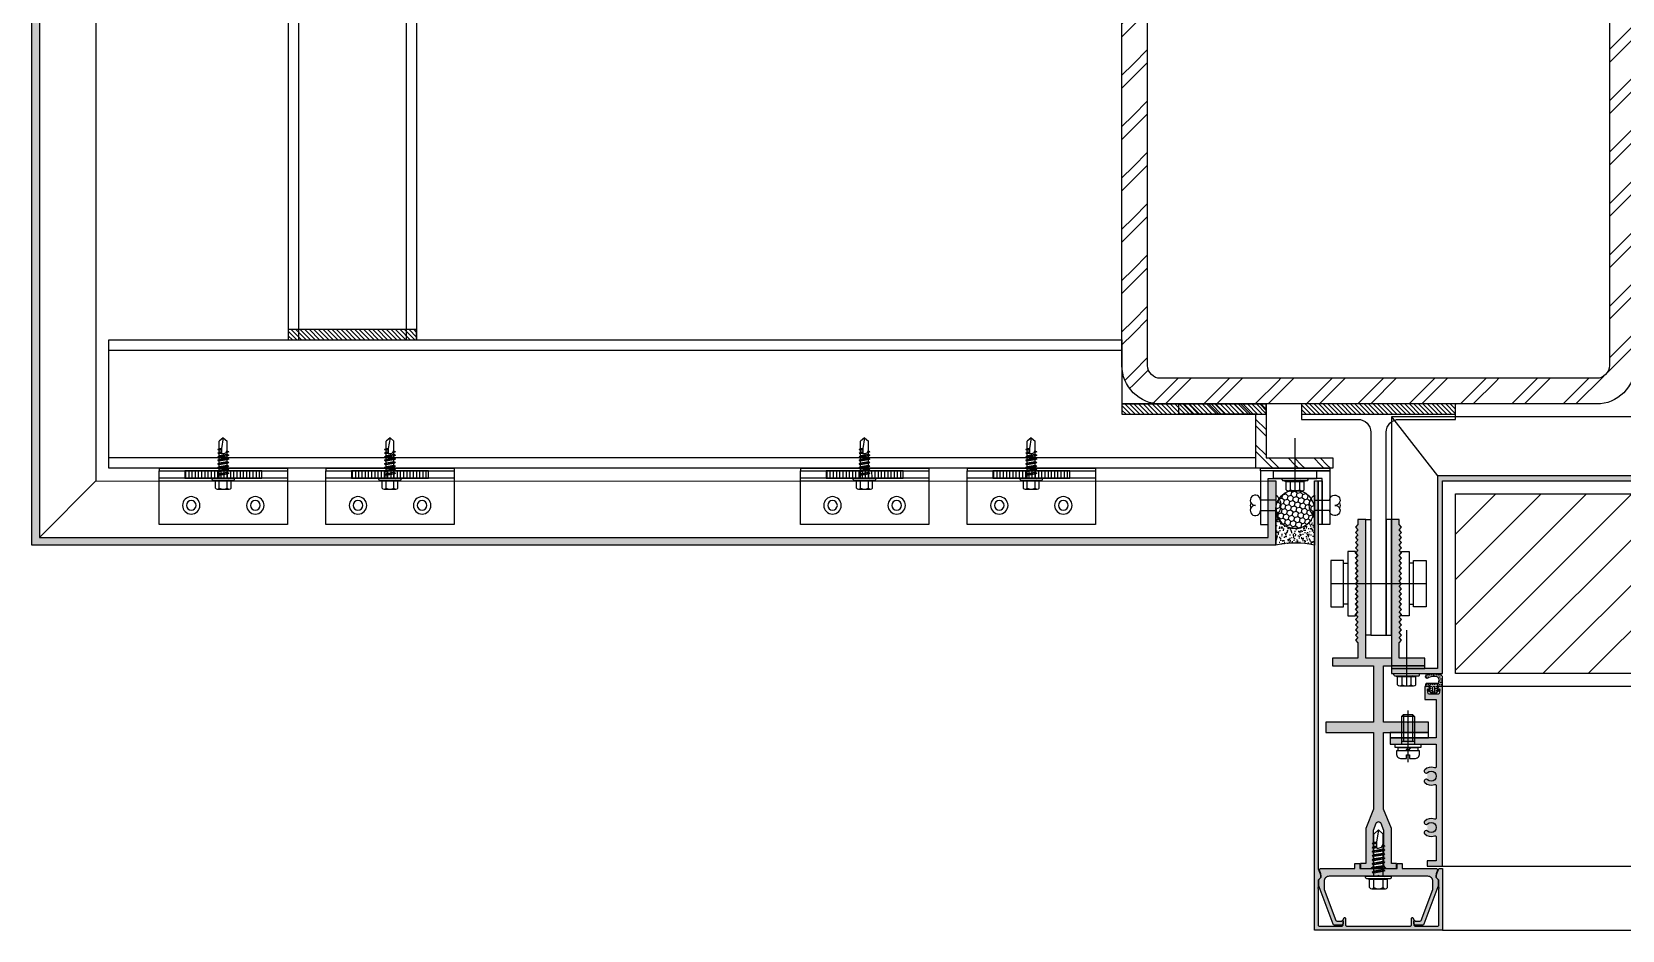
# Model space of a CAD drawing. Header units: millimetres. Extents: x 434053 to 1059003, y -2417481 to 936527.
# Drawn here: x 650861 to 651481, y -2249952 to -2249602 of the extents above; entities that cross this region are included whole.
import ezdxf

# ---------------------------------------------------------------- set-up
doc = ezdxf.new("R2010")
doc.units = ezdxf.units.MM
doc.header["$LTSCALE"] = 1000
doc.header["$MEASUREMENT"] = 0
for name, pattern in [('CENTER', [2, 1.25, -0.25, 0.25, -0.25]), ('CENTER2', [1.125, 0.75, -0.125, 0.125, -0.125]), ('HIDDEN', [9.525, 6.35, -3.175]), ('HIDDEN2', [4.7625, 3.175, -1.5875]), ('HIDDENX2', [19.05, 12.7, -6.35])]:
    doc.linetypes.add(name, pattern=pattern)
doc.layers.get('Defpoints').update_dxf_attribs({"color": 6})
for name, color, linetype in [('ALUM', 1, 'Continuous'), ('ALUM-V', 11, 'Continuous'), ('ELASTOMER', 6, 'Continuous'), ('ELASTOMER-V', 241, 'Continuous'), ('ELASTROMER-V', 241, 'Continuous'), ('EXTRUSION-V', 141, 'Continuous'), ('EXTRUSION1', 4, 'Continuous'), ('EXTRUSION2', 133, 'Continuous'), ('FASTENER', 191, 'Continuous'), ('GRID', 8, 'CENTER'), ('HZHZNEWPLOTLAYER#@$TT', 7, 'Continuous'), ('SFC-ELASTOMER', 6, 'Continuous'), ('SILICONE', 8, 'Continuous'), ('STEEL', 3, 'Continuous'), ('STEEL-V', 71, 'Continuous'), ('WELD', 6, 'Continuous'), ('型材断面填充', 254, 'Continuous'), ('铝板断面填充', 14, 'Continuous')]:
    doc.layers.add(name, color=color, linetype=linetype)

# ---------------------------------------------------------------- blocks, each defined once
blk = doc.blocks.new('*U563')
at = {"linetype": 'ByBlock', "lineweight": -2}
for p, q in [((-4.4, 0.45), (-4.4, 0)), ((4.4, 0), (-4.4, 0)), ((-4.1, 0.75), (-3.1, 1)), ((4.1, 0.75), (-4.1, 0.75)), ((-3.1, 3.85), (-3.1, 1)), ((3.1, 1), (-3.1, 1)), ((2.33, 4.25), (-2.33, 4.25)), ((-2.04, 0.75), (-1.55, 1)), ((-1.55, 3.85), (-1.55, 1)), ((-1.55, 0), (-1.55, -1.59)), ((1.55, 3.85), (1.55, 1)), ((2.15, 0.75), (1.55, 1)), ((1.55, 0), (1.55, -1.09)), ((3.1, 3.85), (3.1, 1)), ((4.1, 0.75), (3.1, 1)), ((4.4, 0.45), (4.4, 0)), ((-2.11, -1.9), (2.11, -1.4)), ((-2.11, -1.9), (-1.55, -1.59)), ((-2.11, -1.9), (-1.55, -2.21)), ((-2.11, -3.3), (2.11, -2.8)), ((-2.11, -3.3), (-1.55, -2.99)), ((-2.11, -3.3), (-1.55, -3.61)), ((-2.11, -4.7), (2.11, -4.2)), ((-2.11, -4.7), (-1.55, -4.39)), ((-2.11, -4.7), (-1.55, -5.01)), ((-1.55, -1.59), (1.55, -1.09)), ((-1.55, -2.21), (1.55, -1.71)), ((-1.55, -2.21), (-1.55, -2.99)), ((-1.55, -2.99), (1.55, -2.49)), ((-1.55, -3.61), (1.55, -3.11)), ((-1.55, -3.61), (-1.55, -4.39)), ((-1.55, -4.39), (1.55, -3.89)), ((-1.55, -5.01), (1.55, -4.51)), ((-1.55, -5.01), (-1.55, -5.79)), ((-1.55, -5.79), (1.55, -5.29)), ((1.55, -0.31), (1.55, -1.09)), ((2.11, -1.4), (1.55, -1.09)), ((2.11, -1.4), (1.55, -1.71)), ((1.55, -1.71), (1.55, -2.49)), ((2.11, -2.8), (1.55, -2.49)), ((2.11, -2.8), (1.55, -3.11)), ((1.55, -3.11), (1.55, -3.89)), ((2.11, -4.2), (1.55, -3.89)), ((2.11, -4.2), (1.55, -4.51)), ((1.55, -4.51), (1.55, -5.29)), ((2.11, -5.6), (1.55, -5.29)), ((-2.11, -6.1), (2.11, -5.6)), ((-2.11, -6.1), (-1.55, -5.79)), ((-2.11, -6.1), (-1.55, -6.41)), ((-2.11, -7.5), (2.11, -7)), ((-2.11, -7.5), (-1.55, -7.19)), ((-2.11, -7.5), (-1.55, -7.81)), ((-2.11, -8.9), (2.11, -8.4)), ((-2.11, -8.9), (-1.55, -8.59)), ((-2.11, -8.9), (-1.55, -9.21)), ((-2.11, -10.3), (-1.55, -9.99)), ((-2.11, -10.3), (-1.14, -10.18)), ((-2.11, -10.3), (-1.55, -10.61)), ((-1.55, -6.41), (1.55, -5.91)), ((-1.55, -6.41), (-1.55, -7.19)), ((-1.55, -7.19), (1.55, -6.69)), ((-1.55, -7.81), (1.55, -7.31)), ((-1.55, -7.81), (-1.55, -8.59)), ((-1.55, -8.59), (1.55, -8.09)), ((-1.55, -9.21), (1.55, -8.71)), ((-1.55, -9.21), (-1.55, -9.99)), ((-1.55, -9.99), (-0.99, -9.89)), ((-1.55, -10.61), (-1.33, -10.57)), ((-1.55, -10.61), (-1.55, -14.4)), ((0.56, -9.64), (1.55, -9.49)), ((0.71, -9.95), (2.11, -9.8)), ((0.71, -10.23), (1.55, -10.11)), ((2.11, -5.6), (1.55, -5.91)), ((1.55, -5.91), (1.55, -6.69)), ((2.11, -7), (1.55, -6.69)), ((2.11, -7), (1.55, -7.31)), ((1.55, -7.31), (1.55, -8.09)), ((2.11, -8.4), (1.55, -8.09)), ((2.11, -8.4), (1.55, -8.71)), ((1.55, -8.71), (1.55, -9.49)), ((2.11, -9.8), (1.55, -9.49)), ((2.11, -9.8), (1.55, -10.11)), ((1.55, -10.11), (1.55, -10.89)), ((0, -15.8), (-1.55, -14.4)), ((0, -15.8), (1.55, -14.4)), ((0.71, -11.01), (1.55, -10.89)), ((0.71, -11.35), (2.11, -11.2)), ((0.71, -11.63), (1.55, -11.51)), ((2.11, -11.2), (1.55, -10.89)), ((2.11, -11.2), (1.55, -11.51)), ((1.55, -11.51), (1.55, -14.4))]:
    blk.add_line(p, q, dxfattribs=at)
blk.add_lwpolyline([(0, -15.8), (0.71, -11.63), (0.71, -9.9, 0.417657), (0.41, -9.6, 0.097062), (-0.99, -9.89), (-1.55, -11)], format="xyb", dxfattribs=at)
for centre, radius, start, end in [((-4.1, 0.45), 0.3, 90, 180), ((-2.33, 3.3), 0.951, 35.4009, 144.5991), ((0, 1.05), 3.2, 61.0594, 118.9406), ((2.33, 3.3), 0.951, 35.4009, 144.5991), ((4.1, 0.45), 0.3, 0, 90)]:
    blk.add_arc(centre, radius, start, end, dxfattribs=at)
blk = doc.blocks.new('rivet6')
at = {"color": 0, "linetype": 'ByBlock'}
blk.add_line((0, 4), (0, -4), dxfattribs=at)
blk.add_lwpolyline([(-6, 2, 2.414214), (-8, 0, 2.414214), (-6, -2)], format="xyb", dxfattribs=at)
at = {"color": 0, "linetype": 'HIDDEN2'}
blk.add_lwpolyline([(0, 2), (-6, 2), (-6, -2), (0, -2)], dxfattribs=at)
at = {"color": 0, "linetype": 'ByBlock'}
for centre, radius, start, end in [((-8, 0), 2, 150, 210), ((-3, 0), 5, 306.8699, 53.1301)]:
    blk.add_arc(centre, radius, start, end, dxfattribs=at)
blk = doc.blocks.new('20230112-LC02')
at = {"layer": 'WELD'}
h = blk.add_hatch(dxfattribs=at)
h.set_pattern_fill('ANSI31', color=256, scale=10, angle=90, style=0)
h.set_pattern_definition([(135, (-28565.7168, 91706.2273), (-0.883883476, -0.883883476), [])])
h.paths.add_polyline_path([(55, 205), (-5, 205), (-5, 201), (55, 201)])
at = {"layer": '型材断面填充', "linetype": 'ByBlock'}
h = blk.add_hatch(color=256, dxfattribs=at)
edge = h.paths.add_edge_path()
edge.add_line((1.53, 23.96), (2.49, 21.33))
edge.add_arc((2.3, 21.26), 0.2, 0, 20, ccw=False)
edge.add_line((2.5, 21.26), (2.5, 20.7))
edge.add_arc((2, 20.7), 0.5, -45, 0, ccw=False)
edge.add_line((2.35, 20.35), (1.56, 19.55))
edge.add_arc((1.7, 19.41), 0.2, 135, 180)
edge.add_line((1.5, 19.41), (1.5, 17.14))
edge.add_arc((1.3, 17.14), 0.2, -28.95502, 0, ccw=False)
edge.add_arc((2.35, 16.56), 1, 151.04498, 208.95502)
edge.add_arc((1.3, 15.98), 0.2, 0, 28.95502, ccw=False)
edge.add_line((1.5, 15.98), (1.5, 2))
edge.add_arc((2, 2), 0.5, 180, 270)
edge.add_line((2, 1.5), (10.67, 1.5))
edge.add_arc((10.67, 2), 0.5, 270, 360)
edge.add_line((11.17, 2), (11.17, 4))
edge.add_line((11.17, 4), (11.67, 5))
edge.add_arc((11.67, 4.5), 0.5, 0, 90, ccw=False)
edge.add_line((12.17, 4.5), (12.17, 2))
edge.add_arc((12.67, 2), 0.5, 180, 270)
edge.add_line((12.67, 1.5), (37.33, 1.5))
edge.add_arc((37.33, 2), 0.5, 270, 360)
edge.add_line((37.83, 2), (37.83, 4.5))
edge.add_arc((38.33, 4.5), 0.5, 90, 180, ccw=False)
edge.add_line((38.33, 5), (38.83, 4))
edge.add_line((38.83, 4), (38.83, 2))
edge.add_arc((39.33, 2), 0.5, 180, 270)
edge.add_line((39.33, 1.5), (48, 1.5))
edge.add_arc((48, 2), 0.5, 270, 360)
edge.add_line((48.5, 2), (48.5, 15.98))
edge.add_arc((48.7, 15.98), 0.2, 151.04498, 180, ccw=False)
edge.add_arc((47.65, 16.56), 1, 331.04498, 388.95502)
edge.add_arc((48.7, 17.14), 0.2, 180, 208.95502, ccw=False)
edge.add_line((48.5, 17.14), (48.5, 19.41))
edge.add_arc((48.3, 19.41), 0.2, 0, 45)
edge.add_line((48.44, 19.55), (47.65, 20.35))
edge.add_arc((48, 20.7), 0.5, 180, 225, ccw=False)
edge.add_line((47.5, 20.7), (47.5, 21.26))
edge.add_arc((47.7, 21.26), 0.2, 160, 180, ccw=False)
edge.add_line((47.51, 21.33), (48.36, 23.67))
edge.add_arc((48.83, 23.5), 0.5, 90, 160, ccw=False)
edge.add_line((48.83, 24), (50, 24))
edge.add_line((50, 24), (50, 0))
edge.add_line((50, 0), (0, 0))
edge.add_line((0, 0), (0, 175))
edge.add_line((0, 175), (1.5, 175))
edge.add_line((1.5, 175), (1.5, 24.14))
edge.add_arc((2, 24.14), 0.5, 180, 200)
h = blk.add_hatch(color=256, dxfattribs=at)
edge = h.paths.add_edge_path()
edge.add_line((32, 24), (32, 26))
edge.add_line((32, 26), (30, 26))
edge.add_line((30, 26), (30, 39.58))
edge.add_line((30, 39.58), (27, 47.08))
edge.add_line((27, 47.08), (27, 77))
edge.add_line((27, 77), (44.5, 77))
edge.add_line((44.5, 77), (44.5, 81))
edge.add_line((44.5, 81), (27, 81))
edge.add_line((27, 81), (27, 103))
edge.add_line((27, 103), (43, 103))
edge.add_line((43, 103), (43, 106))
edge.add_line((43, 106), (33, 106))
edge.add_line((33, 106), (33, 112))
edge.add_line((33, 112), (34, 113))
edge.add_line((34, 113), (33, 114))
edge.add_line((33, 114), (34, 115))
edge.add_line((34, 115), (33, 116))
edge.add_line((33, 116), (34, 117))
edge.add_line((34, 117), (33, 118))
edge.add_line((33, 118), (34, 119))
edge.add_line((34, 119), (33, 120))
edge.add_line((33, 120), (34, 121))
edge.add_line((34, 121), (33, 122))
edge.add_line((33, 122), (34, 123))
edge.add_line((34, 123), (33, 124))
edge.add_line((33, 124), (34, 125))
edge.add_line((34, 125), (33, 126))
edge.add_line((33, 126), (34, 127))
edge.add_line((34, 127), (33, 128))
edge.add_line((33, 128), (34, 129))
edge.add_line((34, 129), (33, 130))
edge.add_line((33, 130), (34, 131))
edge.add_line((34, 131), (33, 132))
edge.add_line((33, 132), (34, 133))
edge.add_line((34, 133), (33, 134))
edge.add_line((33, 134), (34, 135))
edge.add_line((34, 135), (33, 136))
edge.add_line((33, 136), (34, 137))
edge.add_line((34, 137), (33, 138))
edge.add_line((33, 138), (34, 139))
edge.add_line((34, 139), (33, 140))
edge.add_line((33, 140), (34, 141))
edge.add_line((34, 141), (33, 142))
edge.add_line((33, 142), (34, 143))
edge.add_line((34, 143), (33, 144))
edge.add_line((33, 144), (34, 145))
edge.add_line((34, 145), (33, 146))
edge.add_line((33, 146), (34, 147))
edge.add_line((34, 147), (33, 148))
edge.add_line((33, 148), (34, 149))
edge.add_line((34, 149), (33, 150))
edge.add_line((33, 150), (34, 151))
edge.add_line((34, 151), (33, 152))
edge.add_line((33, 152), (34, 153))
edge.add_line((34, 153), (33, 154))
edge.add_line((33, 154), (34, 155))
edge.add_line((34, 155), (33, 156))
edge.add_line((33, 156), (34, 157))
edge.add_line((34, 157), (33, 158))
edge.add_line((33, 158), (33, 160))
edge.add_line((33, 160), (30, 160))
edge.add_line((30, 160), (30, 106))
edge.add_line((30, 106), (20, 106))
edge.add_line((20, 106), (20, 160))
edge.add_line((20, 160), (17, 160))
edge.add_line((17, 160), (17, 158))
edge.add_line((17, 158), (16, 157))
edge.add_line((16, 157), (17, 156))
edge.add_line((17, 156), (16, 155))
edge.add_line((16, 155), (17, 154))
edge.add_line((17, 154), (16, 153))
edge.add_line((16, 153), (17, 152))
edge.add_line((17, 152), (16, 151))
edge.add_line((16, 151), (17, 150))
edge.add_line((17, 150), (16, 149))
edge.add_line((16, 149), (17, 148))
edge.add_line((17, 148), (16, 147))
edge.add_line((16, 147), (17, 146))
edge.add_line((17, 146), (16, 145))
edge.add_line((16, 145), (17, 144))
edge.add_line((17, 144), (16, 143))
edge.add_line((16, 143), (17, 142))
edge.add_line((17, 142), (16, 141))
edge.add_line((16, 141), (17, 140))
edge.add_line((17, 140), (16, 139))
edge.add_line((16, 139), (17, 138))
edge.add_line((17, 138), (16, 137))
edge.add_line((16, 137), (17, 136))
edge.add_line((17, 136), (16, 135))
edge.add_line((16, 135), (17, 134))
edge.add_line((17, 134), (16, 133))
edge.add_line((16, 133), (17, 132))
edge.add_line((17, 132), (16, 131))
edge.add_line((16, 131), (17, 130))
edge.add_line((17, 130), (16, 129))
edge.add_line((16, 129), (17, 128))
edge.add_line((17, 128), (16, 127))
edge.add_line((16, 127), (17, 126))
edge.add_line((17, 126), (16, 125))
edge.add_line((16, 125), (17, 124))
edge.add_line((17, 124), (16, 123))
edge.add_line((16, 123), (17, 122))
edge.add_line((17, 122), (16, 121))
edge.add_line((16, 121), (17, 120))
edge.add_line((17, 120), (16, 119))
edge.add_line((16, 119), (17, 118))
edge.add_line((17, 118), (16, 117))
edge.add_line((16, 117), (17, 116))
edge.add_line((17, 116), (16, 115))
edge.add_line((16, 115), (17, 114))
edge.add_line((17, 114), (16, 113))
edge.add_line((16, 113), (17, 112))
edge.add_line((17, 112), (17, 106))
edge.add_line((17, 106), (7, 106))
edge.add_line((7, 106), (7, 103))
edge.add_line((7, 103), (23, 103))
edge.add_line((23, 103), (23, 81))
edge.add_line((23, 81), (4.5, 81))
edge.add_line((4.5, 81), (4.5, 77))
edge.add_line((4.5, 77), (23, 77))
edge.add_line((23, 77), (23, 47.08))
edge.add_line((23, 47.08), (20, 39.58))
edge.add_line((20, 39.58), (20, 26))
edge.add_line((20, 26), (18, 26))
edge.add_line((18, 26), (18, 24))
edge.add_line((18, 24), (22, 24))
edge.add_line((22, 24), (23, 25))
edge.add_line((23, 25), (23, 39))
edge.add_line((23, 39), (24.07, 41.68))
edge.add_arc((25, 41.31), 1, 21.80141, 158.19859, ccw=False)
edge.add_line((25.93, 41.68), (27, 39))
edge.add_line((27, 39), (27, 25))
edge.add_line((27, 25), (28, 24))
edge.add_line((28, 24), (32, 24))
h = blk.add_hatch(color=256, dxfattribs=at)
edge = h.paths.add_edge_path()
edge.add_arc((39.09, 3.5), 0.263, 0, 180, ccw=False)
edge.add_line((39.35, 3.5), (41.16, 3.5))
edge.add_arc((41.16, 4), 0.5, 270, 339.35597)
edge.add_line((41.63, 3.82), (46.17, 15.86))
edge.add_arc((45.7, 16.04), 0.5, 339.35597, 360)
edge.add_line((46.2, 16.04), (46.2, 19))
edge.add_arc((44.2, 19), 2, 360, 450)
edge.add_line((44.2, 21), (25.3, 21))
edge.add_arc((25, 21), 0.3, 0, 180)
edge.add_line((24.7, 21), (5.8, 21))
edge.add_arc((5.8, 19), 2, 90, 180)
edge.add_line((3.8, 19), (3.8, 16.04))
edge.add_arc((4.3, 16.04), 0.5, 180, 200.64403)
edge.add_line((3.83, 15.86), (8.37, 3.82))
edge.add_arc((8.84, 4), 0.5, 200.64403, 270)
edge.add_line((8.84, 3.5), (10.65, 3.5))
edge.add_arc((10.91, 3.5), 0.263, 0, 180, ccw=False)
edge.add_line((11.17, 3.5), (11.17, 2.5))
edge.add_arc((10.67, 2.5), 0.5, -90, 0, ccw=False)
edge.add_line((10.67, 2), (7.8, 2))
edge.add_arc((7.8, 2.5), 0.5, 200.64403, 270, ccw=False)
edge.add_line((7.33, 2.32), (1.83, 16.91))
edge.add_arc((2.3, 17.09), 0.5, 180, 200.64403, ccw=False)
edge.add_line((1.8, 17.09), (1.8, 19.59))
edge.add_arc((2.3, 19.59), 0.5, 135, 180, ccw=False)
edge.add_line((1.95, 19.94), (2.36, 20.35))
edge.add_arc((2, 20.7), 0.5, 315, 360)
edge.add_line((2.5, 20.7), (2.5, 21.8))
edge.add_arc((2, 21.8), 0.5, 0, 20)
edge.add_line((2.47, 21.97), (1.98, 23.33))
edge.add_arc((2.45, 23.5), 0.5, 90, 200, ccw=False)
edge.add_line((2.45, 24), (15.75, 24))
edge.add_line((15.75, 24), (15.75, 26))
edge.add_line((15.75, 26), (17.75, 26))
edge.add_line((17.75, 26), (17.75, 24))
edge.add_line((17.75, 24), (32.25, 24))
edge.add_line((32.25, 24), (32.25, 26))
edge.add_line((32.25, 26), (34.25, 26))
edge.add_line((34.25, 26), (34.25, 24))
edge.add_line((34.25, 24), (47.56, 24))
edge.add_arc((47.56, 23.5), 0.5, -20, 90, ccw=False)
edge.add_line((48.03, 23.33), (47.53, 21.97))
edge.add_arc((48, 21.8), 0.5, 160, 180)
edge.add_line((47.5, 21.8), (47.5, 20.7))
edge.add_arc((48, 20.7), 0.5, 180, 225)
edge.add_line((47.65, 20.35), (48.05, 19.94))
edge.add_arc((47.7, 19.59), 0.5, 0, 45, ccw=False)
edge.add_line((48.2, 19.59), (48.2, 17.09))
edge.add_arc((47.7, 17.09), 0.5, -20.64403, 0, ccw=False)
edge.add_line((48.17, 16.91), (42.67, 2.32))
edge.add_arc((42.2, 2.5), 0.5, 270, 339.35597, ccw=False)
edge.add_line((42.2, 2), (39.33, 2))
edge.add_arc((39.33, 2.5), 0.5, 180, 270, ccw=False)
edge.add_line((38.83, 2.5), (38.83, 3.5))
at = {"linetype": 'ByBlock'}
for points in [[(1.53, 23.96), (2.49, 21.33, -0.087489), (2.5, 21.26), (2.5, 20.7, -0.198912), (2.35, 20.35), (1.56, 19.55, 0.198912), (1.5, 19.41), (1.5, 17.14, -0.127017), (1.48, 17.04, 0.258199), (1.48, 16.07, -0.127017), (1.5, 15.98), (1.5, 2, 0.414214), (2, 1.5), (10.67, 1.5, 0.414214), (11.17, 2), (11.17, 4), (11.67, 5), (11.67, 5, -0.414214), (12.17, 4.5), (12.17, 2, 0.414214), (12.67, 1.5), (37.33, 1.5, 0.414214), (37.83, 2), (37.83, 4.5, -0.414214), (38.33, 5), (38.83, 4), (38.83, 2, 0.414214), (39.33, 1.5), (48, 1.5, 0.414214), (48.5, 2), (48.5, 15.98, -0.127017), (48.52, 16.07, 0.258199), (48.52, 17.04, -0.127017), (48.5, 17.14), (48.5, 19.41, 0.198912), (48.44, 19.55), (47.65, 20.35, -0.198912), (47.5, 20.7), (47.5, 21.26, -0.087489), (47.51, 21.33), (48.36, 23.67, -0.315299), (48.83, 24), (50, 24), (50, 0), (0, 0), (0, 175), (1.5, 175), (1.5, 24.14, 0.087489)], [(32, 24), (32, 26), (30, 26), (30, 39.58), (27, 47.08), (27, 77), (44.5, 77), (44.5, 81), (27, 81), (27, 103), (43, 103), (43, 106), (33, 106), (33, 112), (34, 113), (33, 114), (34, 115), (33, 116), (34, 117), (33, 118), (34, 119), (33, 120), (34, 121), (33, 122), (34, 123), (33, 124), (34, 125), (33, 126), (34, 127), (33, 128), (34, 129), (33, 130), (34, 131), (33, 132), (34, 133), (33, 134), (34, 135), (33, 136), (34, 137), (33, 138), (34, 139), (33, 140), (34, 141), (33, 142), (34, 143), (33, 144), (34, 145), (33, 146), (34, 147), (33, 148), (34, 149), (33, 150), (34, 151), (33, 152), (34, 153), (33, 154), (34, 155), (33, 156), (34, 157), (33, 158), (33, 160), (30, 160), (30, 106), (20, 106), (20, 160), (17, 160), (17, 158), (16, 157), (17, 156), (16, 155), (17, 154), (16, 153), (17, 152), (16, 151), (17, 150), (16, 149), (17, 148), (16, 147), (17, 146), (16, 145), (17, 144), (16, 143), (17, 142), (16, 141), (17, 140), (16, 139), (17, 138), (16, 137), (17, 136), (16, 135), (17, 134), (16, 133), (17, 132), (16, 131), (17, 130), (16, 129), (17, 128), (16, 127), (17, 126), (16, 125), (17, 124), (16, 123), (17, 122), (16, 121), (17, 120), (16, 119), (17, 118), (16, 117), (17, 116), (16, 115), (17, 114), (16, 113), (17, 112), (17, 106), (7, 106), (7, 103), (23, 103), (23, 81), (4.5, 81), (4.5, 77), (23, 77), (23, 47.08), (20, 39.58), (20, 26), (18, 26), (18, 24), (22, 24), (23, 25), (23, 39), (24.07, 41.68, -0.677033), (25.93, 41.68), (27, 39), (27, 25), (28, 24)]]:
    blk.add_lwpolyline(points, format="xyb", close=True, dxfattribs=at)
at = {"layer": 'Defpoints'}
blk.add_lwpolyline([(55, 205), (-5, 205), (-5, 201), (55, 201)], close=True, dxfattribs=at)
at = {"layer": 'ELASTROMER-V'}
for points in [[(1.5, 175), (3, 175), (3, 158), (1.5, 158)], [(22, 115), (20, 115), (20, 160), (22, 160)], [(30, 160), (28, 160), (28, 115), (30, 115)]]:
    blk.add_lwpolyline(points, close=True, dxfattribs=at)
at = {"layer": 'EXTRUSION2'}
for points in [[(3, 176), (-16, 176), (-16, 179), (6, 179), (6, 158), (3, 158)], [(16, 125), (17, 126), (16, 127), (17, 128), (16, 129), (17, 130), (16, 131), (17, 132), (16, 133), (17, 134), (16, 135), (17, 136), (16, 137), (17, 138), (16, 139), (17, 140), (16, 141), (17, 142), (16, 143), (17, 144), (16, 145), (17, 146), (16, 147), (16, 147.5), (13, 147.5), (13, 122.5), (16, 122.5), (16, 123), (17, 124)], [(34, 125), (33, 126), (34, 127), (33, 128), (34, 129), (33, 130), (34, 131), (33, 132), (34, 133), (33, 134), (34, 135), (33, 136), (34, 137), (33, 138), (34, 139), (33, 140), (34, 141), (33, 142), (34, 143), (33, 144), (34, 145), (33, 146), (34, 147), (34, 147.5), (37, 147.5), (37, 122.5), (34, 122.5), (34, 123), (33, 124)]]:
    blk.add_lwpolyline(points, close=True, dxfattribs=at)
blk.add_lwpolyline([(38.83, 3.5, -1), (39.35, 3.5), (41.16, 3.5, 0.312212), (41.63, 3.82), (46.17, 15.86, 0.090321), (46.2, 16.04), (46.2, 19, 0.414214), (44.2, 21), (25.3, 21, 1), (24.7, 21), (5.8, 21, 0.414214), (3.8, 19), (3.8, 16.04, 0.090321), (3.83, 15.86), (8.37, 3.82, 0.312212), (8.84, 3.5), (10.65, 3.5, -1), (11.17, 3.5), (11.17, 2.5, -0.414214), (10.67, 2), (7.8, 2, -0.312212), (7.33, 2.32), (1.83, 16.91, -0.090321), (1.8, 17.09), (1.8, 19.59, -0.198912), (1.95, 19.94), (2.36, 20.35, 0.198912), (2.5, 20.7), (2.5, 21.8, 0.087489), (2.47, 21.97), (1.98, 23.33, -0.520567), (2.45, 24), (15.75, 24), (15.75, 26), (17.75, 26), (17.75, 24), (32.25, 24), (32.25, 26), (34.25, 26), (34.25, 24), (47.56, 24, -0.520567), (48.03, 23.33), (47.53, 21.97, 0.087489), (47.5, 21.8), (47.5, 20.7, 0.198912), (47.65, 20.35), (48.05, 19.94, -0.198912), (48.2, 19.59), (48.2, 17.09, -0.090321), (48.17, 16.91), (42.67, 2.32, -0.312212), (42.2, 2), (39.33, 2, -0.414214), (38.83, 2.5)], format="xyb", close=True, dxfattribs=at)
at = {"layer": 'FASTENER'}
for points in [[(11.4, 144), (6.4, 144), (6.4, 126), (11.4, 126)], [(13, 143), (13, 127), (11.4, 127), (11.4, 143)], [(37, 143), (37, 127), (38.6, 127), (38.6, 143)], [(38.6, 144), (43.6, 144), (43.6, 126), (38.6, 126)]]:
    blk.add_lwpolyline(points, close=True, dxfattribs=at)
at = {"layer": 'GRID'}
blk.add_line((43.6, 135), (6.4, 135), dxfattribs=at)
at = {"layer": 'STEEL-V'}
blk.add_lwpolyline([(28, 115), (28, 194, -0.414214), (33, 199), (55, 199), (55, 205), (-5, 205), (-5, 199), (17, 199, -0.414214), (22, 194), (22, 115)], format="xyb", close=True, dxfattribs=at)
at = {"layer": 'FASTENER', "xscale": -1, "rotation": 0.0009909478289937823}
blk.add_blockref('rivet6', (0, 165.5), dxfattribs=at)
at = {"layer": 'FASTENER', "xscale": 1.142857142857143, "yscale": 1.142857142857143, "zscale": 1.142857142857143, "rotation": 180.0000444470043}
blk.add_blockref('*U563', (25, 21), dxfattribs=at)
blk = doc.blocks.new('JT05373')
at = {"layer": 'ELASTOMER-V'}
h = blk.add_hatch(dxfattribs=at)
h.set_pattern_fill('DOTS', color=256, scale=12, style=0)
edge = h.paths.add_edge_path()
edge.add_arc((-0.08, -0.71), 6.19, 258.39414, 288.69023)
edge.add_arc((2.53, -6.88), 0.692, -69.61765, 153.41461, ccw=False)
edge.add_arc((-0.08, -0.71), 7.39, 249.68995, 292.62268, ccw=False)
edge.add_arc((-2.3, -6.7), 1, 180, 249.68995, ccw=False)
edge.add_line((-3.3, -6.7), (-3.3, -3.5))
edge.add_arc((-2.9, -3.5), 0.4, 90, 180, ccw=False)
edge.add_line((-2.9, -3.1), (-2.02, -3.1))
edge.add_arc((-2.02, -3.4), 0.3, 44.99992, 90, ccw=False)
edge.add_line((-1.81, -3.19), (-1.76, -3.24))
edge.add_arc((-1.62, -3.1), 0.2, 224.99992, 270)
edge.add_line((-1.62, -3.3), (-1.6, -3.3))
edge.add_arc((-1.6, -3.1), 0.2, 270, 360)
edge.add_line((-1.4, -3.1), (-1.4, -2))
edge.add_arc((-1.6, -2), 0.2, 360, 450)
edge.add_line((-1.6, -1.8), (-1.7, -1.8))
edge.add_arc((-1.7, -1.5), 0.3, 130.00019, 270, ccw=False)
edge.add_line((-1.89, -1.27), (-0.7, -0.27))
edge.add_arc((-0.51, -0.5), 0.3, 90, 130.00019, ccw=False)
edge.add_line((-0.51, -0.2), (0, -0.2))
edge.add_line((0, -0.2), (0.51, -0.2))
edge.add_arc((0.51, -0.5), 0.3, 49.99981, 90, ccw=False)
edge.add_line((0.7, -0.27), (1.89, -1.27))
edge.add_arc((1.7, -1.5), 0.3, -90, 49.99981, ccw=False)
edge.add_line((1.7, -1.8), (1.6, -1.8))
edge.add_arc((1.6, -2), 0.2, 90, 180)
edge.add_line((1.4, -2), (1.4, -3.1))
edge.add_arc((1.6, -3.1), 0.2, 180, 270)
edge.add_line((1.6, -3.3), (1.62, -3.3))
edge.add_arc((1.62, -3.1), 0.2, 270, 315.00008)
edge.add_line((1.76, -3.24), (1.81, -3.19))
edge.add_arc((2.02, -3.4), 0.3, 90, 135.00008, ccw=False)
edge.add_line((2.02, -3.1), (3, -3.1))
edge.add_line((3, -3.1), (3, -4))
edge.add_arc((2.65, -4), 0.35, -90, 0, ccw=False)
edge.add_line((2.65, -4.35), (-1.59, -4.35))
edge.add_line((-1.59, -4.35), (-1.99, -4.35))
edge.add_arc((-1.99, -4.56), 0.205, 91.85486, 270.43185)
edge.add_line((-1.99, -4.76), (-2.11, -5.64))
edge.add_arc((-1.12, -5.79), 1, 171.21053, 258.39414)
edge = h.paths.add_edge_path(flags=16)
edge.add_arc((0, -2.6), 0.5, 180, 360)
edge.add_line((0.5, -2.6), (0.5, -1.3))
edge.add_arc((0, -1.3), 0.5, 0, 180)
edge.add_line((-0.5, -1.3), (-0.5, -2.6))
at = {"color": 0, "linetype": 'ByBlock'}
for points in [[(-1.32, -6.77, 0.132967), (1.91, -6.57, -1.469141), (2.77, -7.53, -0.189552), (-2.64, -7.64, -0.313812), (-3.3, -6.7), (-3.3, -3.5, -0.414214), (-2.9, -3.1), (-2.02, -3.1, -0.198913), (-1.81, -3.19), (-1.76, -3.24, 0.198913), (-1.62, -3.3), (-1.6, -3.3, 0.414214), (-1.4, -3.1), (-1.4, -2, 0.414214), (-1.6, -1.8), (-1.7, -1.8, -0.700206), (-1.89, -1.27), (-0.7, -0.27, -0.176328), (-0.51, -0.2), (0, -0.2), (0.51, -0.2, -0.176328), (0.7, -0.27), (1.89, -1.27, -0.700206), (1.7, -1.8), (1.6, -1.8, 0.414214), (1.4, -2), (1.4, -3.1, 0.414214), (1.6, -3.3), (1.62, -3.3, 0.198913), (1.76, -3.24), (1.81, -3.19, -0.198913), (2.02, -3.1), (3, -3.1), (3, -4, -0.414214), (2.65, -4.35), (-1.59, -4.35), (-1.99, -4.35, 0.987658), (-1.99, -4.76), (-2.11, -5.64, 0.399889)], [(-0.5, -2.6, 1), (0.5, -2.6), (0.5, -1.3, 1), (-0.5, -1.3)]]:
    blk.add_lwpolyline(points, format="xyb", close=True, dxfattribs=at)
blk = doc.blocks.new('*U554')
at = {"color": 0, "linetype": 'HIDDEN2'}
for p, q in [((-2.5, 10.81), (-1.8, 11.51)), ((-2.5, 10.81), (-2.5, 0)), ((-2.5, 10.81), (2.5, 10.81)), ((1.8, 11.51), (-1.8, 11.51)), ((-1.8, 11.51), (-1.8, 1)), ((1.8, 11.51), (2.5, 10.81)), ((1.8, 11.51), (1.8, 1)), ((2.5, 10.81), (2.5, 0)), ((-2.5, 1), (2.5, 1))]:
    blk.add_line(p, q, dxfattribs=at)
at = {"color": 0, "linetype": 'ByBlock'}
for p, q in [((-0.97, -1.33), (0, -2.67)), ((0, -1.33), (0.97, -2.67))]:
    blk.add_line(p, q, dxfattribs=at)
for points in [[(-5, -1.33), (5, -1.33), (5, 0), (-5, 0), (-5, -1.33)], [(-3.88, -2.67), (3.88, -2.67), (3.88, -1.33), (-3.88, -1.33), (-3.88, -2.67)]]:
    blk.add_lwpolyline(points, dxfattribs=at)
blk.add_lwpolyline([(-0.56, -4.17), (-0.56, -5.67), (-2.5, -5.67, -0.414214), (-4.5, -3.67), (-4.5, -2.67), (4.5, -2.67), (4.5, -3.67, -0.414214), (2.5, -5.67), (0.56, -5.67), (0.56, -4.17)], format="xyb", close=True, dxfattribs=at)
at = {"layer": 'GRID', "color": 9, "linetype": 'CENTER2', "ltscale": 0.5}
for p, q in [((0, -7.07), (0, 13.1)), ((0.35, 8.51), (-0.35, 8.51))]:
    blk.add_line(p, q, dxfattribs=at)
blk = doc.blocks.new('20230112-LC03')
at = {"layer": '型材断面填充', "linetype": 'ByBlock'}
h = blk.add_hatch(color=256, dxfattribs=at)
edge = h.paths.add_edge_path()
edge.add_line((-6.85, 36.36), (-6.76, 36.3))
edge.add_arc((-6.41, 36.91), 0.7, 240, 314.97389)
edge.add_arc((-4.5, 35), 2, -134.97389, 134.97389, ccw=False)
edge.add_arc((-6.41, 33.09), 0.7, 45.02611, 120)
edge.add_line((-6.76, 33.7), (-6.85, 33.64))
edge.add_arc((-6.5, 33.04), 0.7, 120, 224.47751)
edge.add_arc((-4.5, 35), 3.5, 224.47751, 292.02431)
edge.add_arc((-3, 31.29), 0.5, 0, 112.02431, ccw=False)
edge.add_line((-2.5, 31.29), (-2.5, 18.71))
edge.add_arc((-3, 18.71), 0.5, -112.02431, 0, ccw=False)
edge.add_arc((-4.5, 15), 3.5, 67.97569, 135.52249)
edge.add_arc((-6.5, 16.96), 0.7, 135.52249, 240)
edge.add_line((-6.85, 16.36), (-6.76, 16.3))
edge.add_arc((-6.41, 16.91), 0.7, 240, 314.97389)
edge.add_arc((-4.5, 15), 2, -134.97389, 134.97389, ccw=False)
edge.add_arc((-6.41, 13.09), 0.7, 45.02611, 120)
edge.add_line((-6.76, 13.7), (-6.85, 13.64))
edge.add_arc((-6.5, 13.04), 0.7, 120, 224.47751)
edge.add_arc((-4.5, 15), 3.5, 224.47751, 292.02431)
edge.add_arc((-3, 11.29), 0.5, 0, 112.02431, ccw=False)
edge.add_line((-2.5, 11.29), (-2.5, 2))
edge.add_line((-2.5, 2), (-6, 2))
edge.add_line((-6, 2), (-6, 0))
edge.add_line((-6, 0), (0, 0))
edge.add_line((0, 0), (0, 70))
edge.add_line((0, 70), (-1.38, 70))
edge.add_arc((-1.38, 69.7), 0.3, 90, 135)
edge.add_line((-1.59, 69.91), (-1.91, 69.59))
edge.add_arc((-1.7, 69.38), 0.3, 135, 180)
edge.add_arc((-1.71, 69.3), 0.3, 165.34594, 271.86411)
edge.add_line((-1.7, 69), (-1.4, 69))
edge.add_arc((-1.4, 68.7), 0.3, -10, 90, ccw=False)
edge.add_line((-1.1, 68.65), (-1.37, 67.15))
edge.add_arc((-1.66, 67.2), 0.3, 270, 350, ccw=False)
edge.add_line((-1.66, 66.9), (-5.34, 66.9))
edge.add_arc((-5.34, 67.2), 0.3, 190, 270, ccw=False)
edge.add_line((-5.63, 67.15), (-5.9, 68.65))
edge.add_arc((-5.6, 68.7), 0.3, 90, 190, ccw=False)
edge.add_line((-5.6, 69), (-5.3, 69))
edge.add_arc((-5.3, 69.3), 0.3, 270, 360)
edge.add_arc((-5.29, 69.37), 0.3, 346.86605, 407.08221)
edge.add_line((-5.09, 69.59), (-5.41, 69.91))
edge.add_arc((-5.62, 69.7), 0.3, 45, 90)
edge.add_line((-5.62, 70), (-7, 70))
edge.add_line((-7, 70), (-7, 64.9))
edge.add_line((-7, 64.9), (-2.5, 64.9))
edge.add_line((-2.5, 64.9), (-2.5, 50))
edge.add_line((-2.5, 50), (-20.5, 50))
edge.add_line((-20.5, 50), (-20.5, 47.5))
edge.add_line((-20.5, 47.5), (-2.5, 47.5))
edge.add_line((-2.5, 47.5), (-2.5, 38.71))
edge.add_arc((-3, 38.71), 0.5, -112.02431, 0, ccw=False)
edge.add_arc((-4.5, 35), 3.5, 67.97569, 135.52249)
edge.add_arc((-6.5, 36.96), 0.7, 135.52249, 240)
at = {"linetype": 'ByBlock'}
blk.add_lwpolyline([(-6.85, 36.36), (-6.76, 36.3, 0.339327), (-5.91, 36.41, -2.412658), (-5.91, 33.59, 0.339327), (-6.76, 33.7), (-6.85, 33.64, 0.490314), (-7, 32.55, 0.30357), (-3.19, 31.76, -0.531846), (-2.5, 31.29), (-2.5, 18.71, -0.531846), (-3.19, 18.24, 0.30357), (-7, 17.45, 0.490314), (-6.85, 16.36), (-6.76, 16.3, 0.339327), (-5.91, 16.41, -2.412658), (-5.91, 13.59, 0.339327), (-6.76, 13.7), (-6.85, 13.64, 0.490314), (-7, 12.55, 0.30357), (-3.19, 11.76, -0.531846), (-2.5, 11.29), (-2.5, 2), (-6, 2), (-6, 0), (0, 0), (0, 70), (-1.38, 70, 0.198912), (-1.59, 69.91), (-1.91, 69.59, 0.198912), (-2, 69.38, 0.501408), (-1.7, 69), (-1.4, 69, -0.466308), (-1.1, 68.65), (-1.37, 67.15, -0.36397), (-1.66, 66.9), (-5.34, 66.9, -0.36397), (-5.63, 67.15), (-5.9, 68.65, -0.466308), (-5.6, 69), (-5.3, 69, 0.414214), (-5, 69.3, 0.26896), (-5.09, 69.59), (-5.41, 69.91, 0.198912), (-5.62, 70), (-7, 70), (-7, 64.9), (-2.5, 64.9), (-2.5, 50), (-20.5, 50), (-20.5, 47.5), (-2.5, 47.5), (-2.5, 38.71, -0.531846), (-3.19, 38.24, 0.30357), (-7, 37.45, 0.490314)], format="xyb", close=True, dxfattribs=at)
at = {"layer": 'ELASTROMER-V'}
blk.add_lwpolyline([(-5.5, 52), (-20.5, 52), (-20.5, 50), (-5.5, 50)], close=True, dxfattribs=at)
at = {"layer": 'FASTENER', "xscale": -1}
blk.add_blockref('*U554', (-13.5, 47.5), dxfattribs=at)
at = {"layer": 'SFC-ELASTOMER', "extrusion": (0, 0, -1), "xscale": -1, "zscale": -1, "rotation": 180}
blk.add_blockref('JT05373', (3.5, 66.9), dxfattribs=at)
blk = doc.blocks.new('*U522')
at = {"linetype": 'ByBlock', "lineweight": -2}
for p, q in [((-5.03, 0.51), (-5.03, 0)), ((5.03, 0), (-5.03, 0)), ((-4.69, 0.86), (-3.54, 1.14)), ((4.69, 0.86), (-4.69, 0.86)), ((-3.54, 4.4), (-3.54, 1.14)), ((3.54, 1.14), (-3.54, 1.14)), ((2.66, 4.86), (-2.66, 4.86)), ((-2.33, 0.86), (-1.77, 1.14)), ((-1.77, 4.4), (-1.77, 1.14)), ((1.77, 4.4), (1.77, 1.14)), ((2.46, 0.86), (1.77, 1.14)), ((3.54, 4.4), (3.54, 1.14)), ((4.69, 0.86), (3.54, 1.14)), ((5.03, 0.51), (5.03, 0))]:
    blk.add_line(p, q, dxfattribs=at)
for centre, radius, start, end in [((-4.69, 0.51), 0.343, 90, 180), ((-2.66, 3.77), 1.09, 35.40086, 144.59914), ((0, 1.2), 3.66, 61.05941, 118.94059), ((2.66, 3.77), 1.09, 35.40086, 144.59914), ((4.69, 0.51), 0.343, 0, 90)]:
    blk.add_arc(centre, radius, start, end, dxfattribs=at)
at = {"layer": 'GRID', "ltscale": 0.5}
blk.add_line((0, 4.86), (0, -16.88), dxfattribs=at)
blk = doc.blocks.new('*U521')
at = {"linetype": 'ByBlock', "lineweight": -2}
for p, q in [((-5.03, 0.51), (-5.03, 0)), ((5.03, 0), (-5.03, 0)), ((-4.69, 0.86), (-3.54, 1.14)), ((4.69, 0.86), (-4.69, 0.86)), ((-3.54, 4.4), (-3.54, 1.14)), ((3.54, 1.14), (-3.54, 1.14)), ((2.66, 4.86), (-2.66, 4.86)), ((-2.33, 0.86), (-1.77, 1.14)), ((-1.77, 4.4), (-1.77, 1.14)), ((1.77, 4.4), (1.77, 1.14)), ((2.46, 0.86), (1.77, 1.14)), ((3.54, 4.4), (3.54, 1.14)), ((4.69, 0.86), (3.54, 1.14)), ((5.03, 0.51), (5.03, 0))]:
    blk.add_line(p, q, dxfattribs=at)
for centre, radius, start, end in [((-4.69, 0.51), 0.343, 90, 180), ((-2.66, 3.77), 1.09, 35.40086, 144.59914), ((0, 1.2), 3.66, 61.05941, 118.94059), ((2.66, 3.77), 1.09, 35.40086, 144.59914), ((4.69, 0.51), 0.343, 0, 90)]:
    blk.add_arc(centre, radius, start, end, dxfattribs=at)
at = {"layer": 'GRID', "ltscale": 0.5}
blk.add_line((0, 4.86), (0, -15.63), dxfattribs=at)
blk = doc.blocks.new('*U562')
at = {"layer": 'EXTRUSION1', "linetype": 'HIDDEN'}
h = blk.add_hatch(dxfattribs=at)
h.set_pattern_fill('ANSI31', color=8, scale=10, angle=45, style=0)
h.set_pattern_definition([(90, (-29149.7971, 32516.8571), (-1.25, 2e-16), [])])
h.paths.add_polyline_path([(40.01, 18.07), (10.01, 18.07), (9.99, 21), (39.99, 21)])
h = blk.add_hatch(dxfattribs=at)
h.set_pattern_fill('ANSI31', color=8, scale=10, angle=45, style=0)
h.set_pattern_definition([(90, (-29149.7971, 32581.8571), (-1.25, 2e-16), [])])
h.paths.add_polyline_path([(105.01, 18.07), (75.01, 18.07), (75, 21), (105, 21)])
blk.add_line((0, 18.07), (50, 18.07))
at = {"linetype": 'HIDDEN'}
for p, q in [((65, 18.07), (115, 18.07)), ((65, 17), (115, 17))]:
    blk.add_line(p, q, dxfattribs=at)
for points in [[(0, 21), (0, 17)], [(50, 17), (50, 21), (0, 21)], [(65, 21), (65, 0), (115, 0), (115, 21), (65, 21)]]:
    blk.add_lwpolyline(points)
blk.add_lwpolyline([(0, 17), (0, 0), (50, 0), (50, 17)], dxfattribs=at)
at = {"layer": 'ELASTOMER-V', "linetype": 'HIDDEN'}
for p, q in [((0, 22), (0, 21)), ((50, 22), (0, 22)), ((50, 22), (50, 21)), ((65, 22), (65, 21)), ((115, 22), (65, 22)), ((115, 22), (115, 21))]:
    blk.add_line(p, q, dxfattribs=at)
at = {"layer": 'EXTRUSION1', "color": 8, "linetype": 'HIDDEN'}
for points in [[(40.01, 18.07), (10.01, 18.07), (9.99, 21), (39.99, 21)], [(105.01, 18.07), (75.01, 18.07), (75, 21), (105, 21)]]:
    blk.add_lwpolyline(points, close=True, dxfattribs=at)
at = {"layer": 'FASTENER'}
for centre, radius in [((12.5, 7.5), 3.41), ((12.5, 7.5), 1.88), ((37.5, 7.5), 3.41), ((37.5, 7.5), 1.88), ((77.5, 7.5), 3.41), ((77.5, 7.5), 1.88), ((102.5, 7.5), 3.41), ((102.5, 7.5), 1.88)]:
    blk.add_circle(centre, radius, dxfattribs=at)
at = {"layer": 'FASTENER', "xscale": -1, "rotation": 179.9999555529958}
for p in [(25.01, 18.07), (90, 18.07)]:
    blk.add_blockref('*U563', p, dxfattribs=at)
blk = doc.blocks.new('A$C5B83370A')
at = {"linetype": 'HIDDENX2'}
h = blk.add_hatch(dxfattribs=at)
h.set_pattern_fill('ANSI31', scale=100, style=0)
h.set_pattern_definition([(45, (-77703.528, 60033.225), (-8.8388348, 8.8388348), [])])
h.paths.add_polyline_path([(2117.42, -530), (2117.42, -600), (555, -600), (555, -530)])
at = {"layer": 'ELASTOMER-V'}
h = blk.add_hatch(dxfattribs=at)
h.set_pattern_fill('HONEY', color=256, scale=10, angle=17.18331, style=0)
h.set_pattern_definition([(17.183306, (-1957.7521, 1774.4641), (1.47149637, 1.58814308), [1.25, -2.5]), (137.183306, (-1957.7521, 1774.4641), (-2.11112044, 0.4802817), [1.25, -2.5]), (77.183306, (-1957.7521, 1774.4641), (-0.63962407, 2.06842478), [-2.5, 1.25])])
edge = h.paths.add_edge_path()
edge.add_ellipse((492.5, -536.03), major_axis=(5.3, 5.3), ratio=1, start_angle=0, end_angle=360)
at = {"layer": 'SILICONE'}
h = blk.add_hatch(dxfattribs=at)
h.set_pattern_fill('AR-SAND', color=256, angle=-72.81669, style=0)
h.set_pattern_definition([(324.683306, (-1957.7521, 1776.4641), (1.8222089, 0.6294226), [0, -1.52, 0, -1.7, 0, -1.625]), (294.68331, (-1957.752, 1776.4641), (3.2190227, -0.857036), [0, -0.82, 0, -1.37, 0, -0.525]), (254.683306, (-1958.1155, 1777.6392), (0.9254165, -2.9734687), [0, -0.5, 0, -1.8, 0, -2.35]), (244.68331, (-1958.1155, 1777.6392), (1.7265991, -2.6126552), [0, -0.25, 0, -1.18, 0, -1.35])])
edge = h.paths.add_edge_path()
edge.add_line((500, -536.03), (500, -550))
edge.add_arc((492.5, -585.03), 35.82, 77.91473, 102.08527)
edge.add_line((485, -550), (485, -549.5))
edge.add_line((485, -549.5), (485, -536.17))
edge.add_arc((492.5, -536.03), 7.5, 181.0837, 359.98081)
at = {"layer": 'STEEL-V', "linetype": 'ByBlock'}
h = blk.add_hatch(dxfattribs=at)
h.set_pattern_fill('GEOL7', color=256, scale=40, angle=90, style=0, pattern_type=2)
h.set_pattern_definition([(225, (-20545.625, 75479.46), (-3e-15, -20.0026366), [40]), (225, (-20545.625, 75484.46), (-3e-15, -20.0026366), [40])])
edge = h.paths.add_edge_path(flags=16)
edge.add_line((440, -255), (610, -255))
edge.add_arc((610, -260), 5, 0, 90, ccw=False)
edge.add_line((615, -260), (615, -480))
edge.add_arc((610, -480), 5, -90, 0, ccw=False)
edge.add_line((610, -485), (440, -485))
edge.add_arc((440, -480), 5, 180, 270, ccw=False)
edge.add_line((435, -480), (435, -260))
edge.add_arc((440, -260), 5, 90, 180, ccw=False)
edge = h.paths.add_edge_path()
edge.add_line((440, -245), (610, -245))
edge.add_arc((610, -260), 15, 0, 90, ccw=False)
edge.add_line((625, -260), (625, -480))
edge.add_arc((610, -480), 15, -90, 0, ccw=False)
edge.add_line((610, -495), (440, -495))
edge.add_arc((440, -480), 15, 180, 270, ccw=False)
edge.add_line((425, -480), (425, -260))
edge.add_arc((440, -260), 15, 90, 180, ccw=False)
h = blk.add_hatch(dxfattribs=at)
h.set_pattern_fill('GEOL7', color=256, scale=20, angle=180, style=0, pattern_type=2)
h.set_pattern_definition([(315, (-20545.625, 75479.4595), (10.0013183, -2e-15), [20]), (315, (-20548.125, 75479.4595), (10.0013183, -2e-15), [20])])
h.paths.add_polyline_path([(447.22, -495), (481.22, -495), (481.22, -516), (507.22, -516), (507.22, -520), (477.22, -520), (477.22, -499), (447.22, -499)])
at = {"layer": 'WELD'}
h = blk.add_hatch(dxfattribs=at)
h.set_pattern_fill('ANSI31', color=256, scale=10, angle=90, style=0)
h.set_pattern_definition([(135, (-28460.7167, 91035.2235), (-0.883883476, -0.883883476), [])])
h.paths.add_polyline_path([(150, -466.01), (100, -466.01), (100, -470), (150, -470)])
h = blk.add_hatch(dxfattribs=at)
h.set_pattern_fill('ANSI31', color=256, scale=10, angle=90, style=0)
h.set_pattern_definition([(135, (-28135.7175, 91006.2273), (-0.883883476, -0.883883476), [])])
h.paths.add_polyline_path([(481.22, -495), (425, -495), (425, -499), (481.22, -499)])
at = {"layer": '铝板断面填充', "linetype": 'ByBlock'}
for points in [[(485, -525), (485, -550), (0, -550), (0, -300), (70, -300), (70, -265), (95, -265), (95, -268), (73, -268), (73, -303), (3, -303), (3, -547), (482, -547), (482, -525)], [(790.5, -500), (790.5, -523), (548, -523), (548, -598), (530, -598), (530, -600), (550, -600), (550, -525), (792.5, -525), (792.5, -500)]]:
    blk.add_hatch(color=14, dxfattribs=at).paths.add_polyline_path(points)
at = {"linetype": 'HIDDENX2'}
blk.add_lwpolyline([(2117.42, -600), (555, -600), (555, -530), (2117.42, -530)], dxfattribs=at)
at = {"layer": 'ALUM'}
blk.add_lwpolyline([(485, -525), (485, -550), (0, -550), (0, -300), (70, -300), (70, -265), (95, -265), (95, -268), (73, -268), (73, -303), (3, -303), (3, -547), (482, -547), (482, -525), (485, -525)], dxfattribs=at)
at = {"layer": 'ALUM', "linetype": 'ByBlock'}
blk.add_lwpolyline([(790.5, -500), (790.5, -523), (548, -523), (548, -598), (530, -598), (530, -600), (550, -600), (550, -525), (792.5, -525), (792.5, -500)], close=True, dxfattribs=at)
at = {"layer": 'ALUM-V'}
for p, q in [((530, -500), (548, -523)), ((25, -525), (3, -547))]:
    blk.add_line(p, q, dxfattribs=at)
for points in [[(95, -268), (95, -325), (25, -325), (25, -525), (482, -525.02)], [(790.5, -500), (530, -500), (530, -598)]]:
    blk.add_lwpolyline(points, dxfattribs=at)
at = {"layer": 'Defpoints'}
for points in [[(150, -466.01), (100, -466.01), (100, -470), (150, -470)], [(481.22, -495), (425, -495), (425, -499), (481.22, -499)]]:
    blk.add_lwpolyline(points, close=True, dxfattribs=at)
at = {"layer": 'ELASTOMER'}
blk.add_ellipse((492.5, -536.03), major_axis=(5.3, 5.3), ratio=1, start_param=2.356194490188446, end_param=8.639379797368033, dxfattribs=at)
at = {"layer": 'ELASTROMER-V'}
for points in [[(479, -520), (506, -520), (506, -521), (479, -521)], [(543, -597), (530, -597), (530, -598), (543, -598)]]:
    blk.add_lwpolyline(points, close=True, dxfattribs=at)
at = {"layer": 'EXTRUSION-V'}
for p, q in [((2117.42, -605), (550, -605)), ((550, -675), (2117.42, -675)), ((550, -700), (2117.42, -700))]:
    blk.add_line(p, q, dxfattribs=at)
at = {"layer": 'EXTRUSION2'}
blk.add_lwpolyline([(482, -524), (501, -524), (501, -521), (479, -521), (479, -542), (482, -542)], close=True, dxfattribs=at)
at = {"layer": 'SILICONE'}
blk.add_lwpolyline([(500, -536.03), (500, -550, 0.105857), (485, -550), (485, -549.5), (485, -536.17, 0.990421), (500, -536.03)], format="xyb", dxfattribs=at)
at = {"layer": 'STEEL'}
for points in [[(440, -245), (610, -245, -0.414214), (625, -260), (625, -480, -0.414214), (610, -495), (440, -495, -0.414214), (425, -480), (425, -260, -0.414214)], [(440, -255), (610, -255, -0.414214), (615, -260), (615, -480, -0.414214), (610, -485), (440, -485, -0.414214), (435, -480), (435, -260, -0.414214)]]:
    blk.add_lwpolyline(points, format="xyb", close=True, dxfattribs=at)
blk.add_lwpolyline([(447.22, -495), (481.22, -495), (481.22, -516), (507.22, -516), (507.22, -520), (477.22, -520), (477.22, -499), (447.22, -499)], close=True, dxfattribs=at)
at = {"layer": 'STEEL-V'}
for p, q in [((100, -80), (100, -470)), ((150, -80), (150, -470)), ((30, -520), (30, -470)), ((30, -470), (425, -470)), ((425, -470), (425, -495)), ((425, -495), (481.22, -495)), ((477.22, -520), (30, -520))]:
    blk.add_line(p, q, dxfattribs=at)
at = {"layer": 'STEEL-V', "linetype": 'HIDDEN'}
for p, q in [((104, -80), (104, -470)), ((146, -80), (146, -470)), ((30, -474), (425, -474)), ((477.22, -516), (30, -516))]:
    blk.add_line(p, q, dxfattribs=at)
at = {"layer": 'EXTRUSION1'}
for name, p in [('20230112-LC02', (500, -700)), ('20230112-LC03', (550, -675))]:
    blk.add_blockref(name, p, dxfattribs=at)
at = {"layer": 'EXTRUSION2', "xscale": -1, "rotation": 359.9999769328865}
for p in [(164.65, -542.01), (414.65, -542.01)]:
    blk.add_blockref('*U562', p, dxfattribs=at)
at = {"layer": 'FASTENER'}
for name, p, rotation in [('*U521', (492.5, -524), 180), ('rivet6', (485, -534.5), 0.0009909479150145293), ('*U522', (536, -600), 180)]:
    blk.add_blockref(name, p, dxfattribs=dict(at, rotation=rotation))
blk = doc.blocks.new('A$C4AEA3CD0')
blk.add_blockref('A$C5B83370A', (2470.7, 4337.96))

msp = doc.modelspace()

# ---------------------------------------------------------------- block references
at = {"layer": 'HZHZNEWPLOTLAYER#@$TT'}
msp.add_blockref('A$C4AEA3CD0', (648390.65, -2253589.64), dxfattribs=at)

doc.saveas('drawing.dxf')
